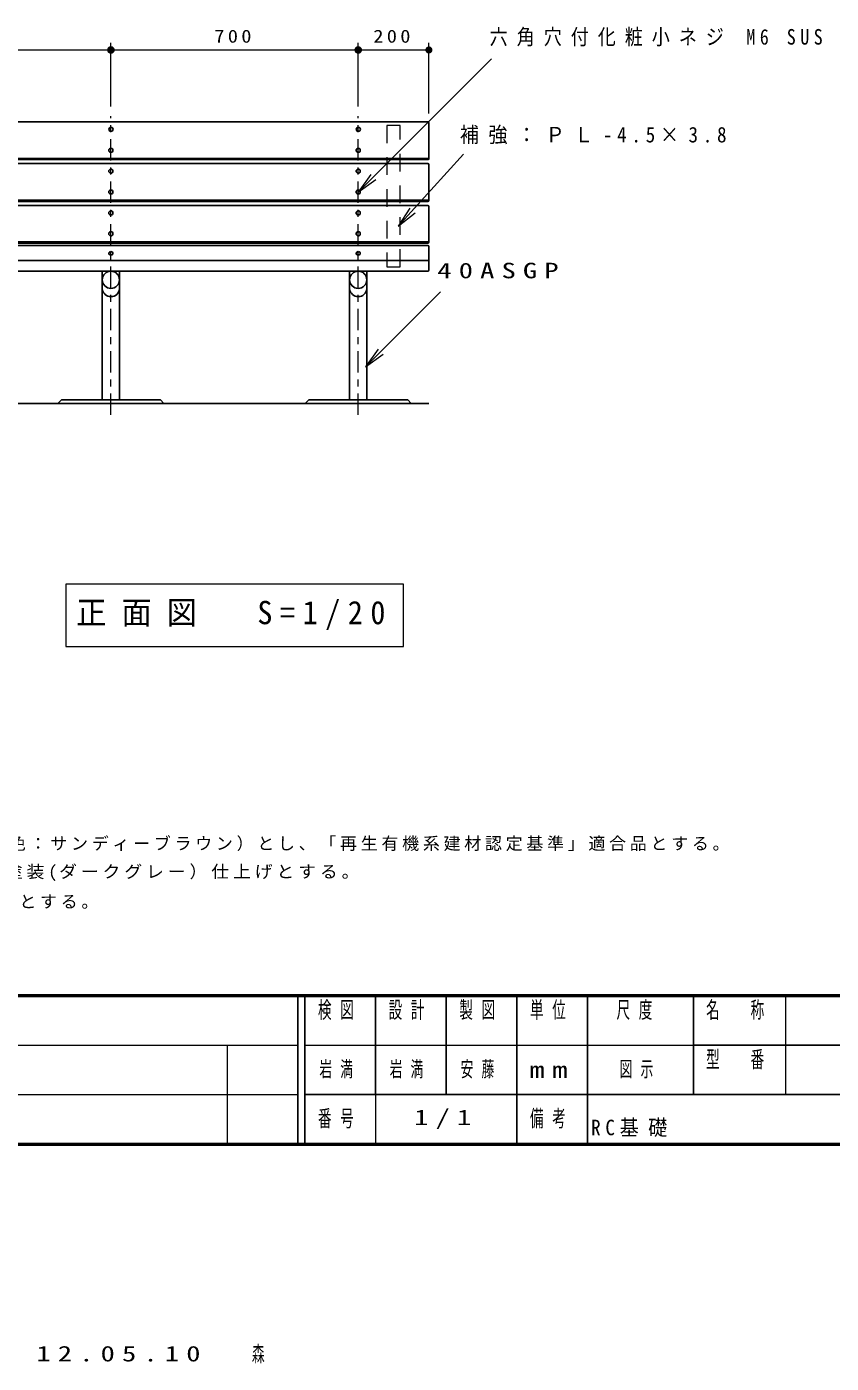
# Model space of a CAD drawing. Units: millimetres on the paper, scale 1:20. Extents: x -365 to 0, y -31 to 257.
# Drawn here: x -276.9 to -163, y -31 to 158.1 of the extents above; entities that cross this region are included whole.
import ezdxf
from ezdxf.enums import TextEntityAlignment as Align

# ---------------------------------------------------------------- set-up
doc = ezdxf.new("R2010")
doc.units = ezdxf.units.MM
doc.linetypes.add('USER1', pattern=[4.5, 2.5, -2])
doc.linetypes.add('USER2', pattern=[6, 3, -1, 1, -1])
doc.layers.add('1_20', color=7, linetype='Continuous', lineweight=25)
doc.layers.add('NAKAMURA図枠', color=7, linetype='Continuous', lineweight=13)
doc.layers.add('CLASS1', color=7, linetype='Continuous')
doc.layers.add('図面情報', color=7, linetype='Continuous')
doc.styles.add('ＭＳ ゴシック', font='')
doc.styles.get('ＭＳ ゴシック').set_extended_font_data('MS Gothic')

# ---------------------------------------------------------------- blocks, each defined once
blk = doc.blocks.new('open_arrow')
at = {"color": 0, "linetype": 'Continuous', "lineweight": -2}
blk.add_lwpolyline([(7.5, 1.25), (0, 0), (7.5, -1.25)], dxfattribs=at)
blk = doc.blocks.new('filled_dot')
at = {"color": 0, "linetype": 'Continuous', "lineweight": -2, "const_width": 1.25}
blk.add_lwpolyline([(-0.625, 0, 1), (0.625, 0, 1)], format="xyb", close=True, dxfattribs=at)

msp = doc.modelspace()

# ---------------------------------------------------------------- linework, layer by layer
at = {"layer": '1_20', "lineweight": 13}
for p, q in [((-264.955, 146.799), (-264.955, 155.799)), ((-229.955, 146.799), (-229.955, 155.799)), ((-219.955, 145.799), (-219.955, 155.799)), ((-299.955, 154.799), (-264.955, 154.799)), ((-264.955, 154.799), (-229.955, 154.799)), ((-229.955, 154.799), (-219.955, 154.799)), ((-229.955, 134.698), (-211.079, 153.528)), ((-224.294, 129.879), (-215.071, 140.032)), ((-309.705, 139.497), (-220.105, 139.497)), ((-309.705, 133.591), (-220.105, 133.591)), ((-309.705, 127.685), (-220.105, 127.685)), ((-228.911, 109.966), (-218.304, 120.573)), ((-271.355, 79.195), (-271.355, 70.395)), ((-223.555, 79.195), (-271.355, 79.195)), ((-223.555, 70.395), (-223.555, 79.195)), ((-271.355, 70.395), (-223.555, 70.395))]:
    msp.add_line(p, q, dxfattribs=at)
at = {"layer": '1_20'}
for p, q in [((-309.805, 144.62), (-220.105, 144.62)), ((-219.955, 144.47), (-219.955, 139.426)), ((-309.805, 139.276), (-220.105, 139.276)), ((-309.805, 138.715), (-220.105, 138.715)), ((-219.955, 133.52), (-219.955, 138.565)), ((-309.805, 133.37), (-220.105, 133.37)), ((-309.805, 132.809), (-220.105, 132.809)), ((-219.955, 127.615), (-219.955, 132.659)), ((-309.805, 127.465), (-220.105, 127.465)), ((-309.805, 127.132), (-220.105, 127.132)), ((-219.955, 123.65), (-219.955, 126.982)), ((-309.805, 124.995), (-220.105, 124.995)), ((-309.805, 123.5), (-220.105, 123.5)), ((-266.17, 123.495), (-266.17, 105.295)), ((-263.74, 123.495), (-263.74, 105.295)), ((-231.17, 123.495), (-231.17, 105.295)), ((-228.74, 123.495), (-228.74, 105.295)), ((-292.455, 104.795), (-219.955, 104.795)), ((-272.455, 104.794), (-271.955, 105.294)), ((-271.955, 105.294), (-257.955, 105.294)), ((-257.955, 105.294), (-257.455, 104.794)), ((-237.455, 104.794), (-236.955, 105.294)), ((-236.955, 105.294), (-222.955, 105.294)), ((-222.955, 105.294), (-222.455, 104.794))]:
    msp.add_line(p, q, dxfattribs=at)
at = {"layer": '1_20', "linetype": 'USER2', "lineweight": 13}
for p, q in [((-264.955, 103.167), (-264.955, 145.409)), ((-229.955, 103.167), (-229.955, 145.409))]:
    msp.add_line(p, q, dxfattribs=at)
at = {"layer": '1_20', "linetype": 'USER1', "lineweight": 13}
for p, q in [((-224.005, 144.12), (-225.905, 144.12)), ((-225.905, 144.12), (-225.905, 124.12)), ((-224.005, 124.12), (-224.005, 144.12)), ((-225.905, 124.12), (-224.005, 124.12))]:
    msp.add_line(p, q, dxfattribs=at)
at = {"layer": '1_20'}
for centre, radius in [((-264.95, 143.557), 0.295), ((-229.95, 143.557), 0.295), ((-264.955, 140.604), 0.295), ((-229.955, 140.604), 0.295), ((-264.955, 137.651), 0.295), ((-229.955, 137.651), 0.295), ((-264.955, 134.698), 0.295), ((-229.955, 134.698), 0.295), ((-264.955, 131.745), 0.295), ((-229.955, 131.745), 0.295), ((-264.955, 128.793), 0.295), ((-229.955, 128.793), 0.295), ((-264.955, 122.28), 1.215), ((-229.955, 122.28), 1.215)]:
    msp.add_circle(centre, radius, dxfattribs=at)
for centre, radius, start, end in [((-220.105, 144.47), 0.15, 0, 90), ((-220.105, 139.426), 0.15, 270, 0), ((-220.105, 138.565), 0.15, 0, 90), ((-220.105, 133.52), 0.15, 270, 0), ((-220.105, 132.659), 0.15, 0, 90), ((-220.105, 127.615), 0.15, 270, 0), ((-220.105, 126.982), 0.15, 0, 90), ((-220.105, 124.845), 0.15, 0, 90), ((-220.105, 123.65), 0.15, 270, 0), ((-264.955, 121.114), 1.222, 186.16716, 353.83282), ((-229.955, 121.114), 1.222, 186.16716, 353.83282)]:
    msp.add_arc(centre, radius, start, end, dxfattribs=at)
for centre in [(-264.955, 126.021), (-229.955, 126.021)]:
    msp.add_ellipse(centre, major_axis=(0.295, 0), ratio=0.821755, dxfattribs=at)
at = {"layer": 'NAKAMURA図枠', "lineweight": 50}
for p, q in [((-365, 21), (0, 21)), ((-365, 0), (0, 0))]:
    msp.add_line(p, q, dxfattribs=at)
at = {"layer": 'NAKAMURA図枠', "lineweight": 25}
for p, q in [((-238.5, 21), (-238.5, 0)), ((-237.5, 21), (-237.5, 0)), ((-227.5, 21), (-227.5, 7)), ((-217.5, 21), (-217.5, 7)), ((-207.5, 21), (-207.5, 0)), ((-197.5, 21), (-197.5, 7)), ((-182.5, 21), (-182.5, 7)), ((-182.5, 14), (-70, 14)), ((-237.5, 7), (0, 7)), ((-197.5, 7), (-197.5, 0))]:
    msp.add_line(p, q, dxfattribs=at)
at = {"layer": 'NAKAMURA図枠'}
for p, q in [((-169.5, 21), (-169.5, 7)), ((-365, 14), (-238.5, 14)), ((-248.5, 14), (-248.5, 0)), ((-237.5, 14), (-182.5, 14)), ((-365, 7), (-238.5, 7)), ((-227.5, 7), (-227.5, 0))]:
    msp.add_line(p, q, dxfattribs=at)

# ---------------------------------------------------------------- block references
at = {"layer": '1_20', "lineweight": 13}
for name, p, xscale, yscale, rotation in [('filled_dot', (-264.955, 154.799), 0.431, 0.431, 180), ('filled_dot', (-229.955, 154.799), 0.431, 0.431, 180), ('filled_dot', (-219.955, 154.799), 0.4, 0.4, 180), ('open_arrow', (-229.955, 134.698), 0.4, 0.4, 44.9), ('open_arrow', (-224.294, 129.879), 0.4, 0.4, 47.7), ('open_arrow', (-228.911, 109.966), 0.4, 0.4, 45)]:
    msp.add_blockref(name, p, dxfattribs=dict(at, xscale=xscale, yscale=yscale, rotation=rotation))
at = {"layer": '1_20', "lineweight": 13, "xscale": 0.4, "yscale": 0.4}
msp.add_blockref('filled_dot', (-229.955, 154.799), dxfattribs=at)

# ---------------------------------------------------------------- texts
at = {"layer": '1_20', "style": 'ＭＳ ゴシック'}
for s, insert, char_height, attachment_point in [('\\T1.33;\\W1.15;700', (-247.455, 155.799), 1.833, 8), ('\\T1.33;\\W1.15;200', (-224.955, 155.799), 1.833, 8), ('\\T1.5;\\W0.85;六角穴付化粧小ネジ\\~M6\\~SUS', (-211.354, 156.528), 2.199, 4), ('\\T1.5;\\W0.9;補強：ＰＬ-4.5×3.8', (-215.576, 142.682), 2.199, 4), ('\\T1.5;\\W1.35;40ASGP', (-218.763, 123.573), 2.199, 4), ('\\T1.5;\\W0.95;正面図\u3000S=1/20', (-247.455, 74.795), 3.299, 5)]:
    msp.add_mtext(s, dxfattribs=dict(at, insert=insert, char_height=char_height, attachment_point=attachment_point))
at = {"layer": 'CLASS1', "char_height": 1.76, "attachment_point": 7, "style": 'ＭＳ ゴシック'}
for s, insert in [('\\T1.22;合成木材は、木粉入り再生プラスチック（ポリプロピレン系,色：サンディーブラウン）とし、「再生有機系建材認定基準」適合品とする。', (-359.922, 41.196)), ('\\T1.22;\\W1.05;鋼材は、電気亜鉛メッキ処理の上、ポリエステル樹脂粉体塗装(ダークグレー）仕上げとする。', (-359.922, 37.196)), ('\\T1.22;本製品は、（一社）日本公園施設業協会賠償責任保険加入製品とする。', (-359.922, 33.196))]:
    msp.add_mtext(s, dxfattribs=dict(at, insert=insert))
at = {"layer": 'NAKAMURA図枠', "char_height": 2.346, "style": 'ＭＳ ゴシック'}
for s, insert, attachment_point in [('\\T1.64;\\W0.6;検図', (-232.5, 20.167), 2), ('\\T1.64;\\W0.6;設計', (-222.5, 20.167), 2), ('\\T1.64;\\W0.6;製図', (-212.5, 20.167), 2), ('\\T1.64;\\W0.6;単位', (-202.5, 20.167), 2), ('\\T1.64;\\W0.6;尺度', (-190.25, 20.167), 2), ('\\T1.64;\\W0.6;名\u3000称', (-176, 20.167), 2), ('\\T1.64;\\W0.6;型\u3000番', (-176, 13.167), 2), ('\\T1.5;\\W1.35;mm', (-202.5, 10.5), 5), ('\\T1.64;\\W0.6;番号', (-232.5, 3.5), 5), ('\\T1.64;\\W0.6;備考', (-202.5, 3.5), 5)]:
    msp.add_mtext(s, dxfattribs=dict(at, insert=insert, attachment_point=attachment_point))
at = {"layer": '図面情報', "style": 'ＭＳ ゴシック', "width": 0.6}
msp.add_text('森', height=2.199, dxfattribs=at).set_placement((-245, -29.68), align=Align.MIDDLE_LEFT)
at = {"layer": '図面情報', "char_height": 2.199, "style": 'ＭＳ ゴシック'}
for s, insert, attachment_point in [('\\T1.64;\\W0.6;岩満', (-232.5, 10.5), 5), ('\\T1.64;\\W0.6;岩満', (-225.5, 10.5), 4), ('\\T1.64;\\W0.6;安藤', (-212.5, 10.5), 5), ('\\T1.64;\\W0.6;図示', (-190, 10.5), 5), ('\\T1.5;\\W1.35;1/1', (-217.5, 3.5), 5), ('\\T1.5;\\W0.9;RC基礎', (-197, 1), 7), ('\\T1.5;\\W1.35;12.05.10', (-275.5, -29.68), 4)]:
    msp.add_mtext(s, dxfattribs=dict(at, insert=insert, attachment_point=attachment_point))

doc.saveas('drawing.dxf')
